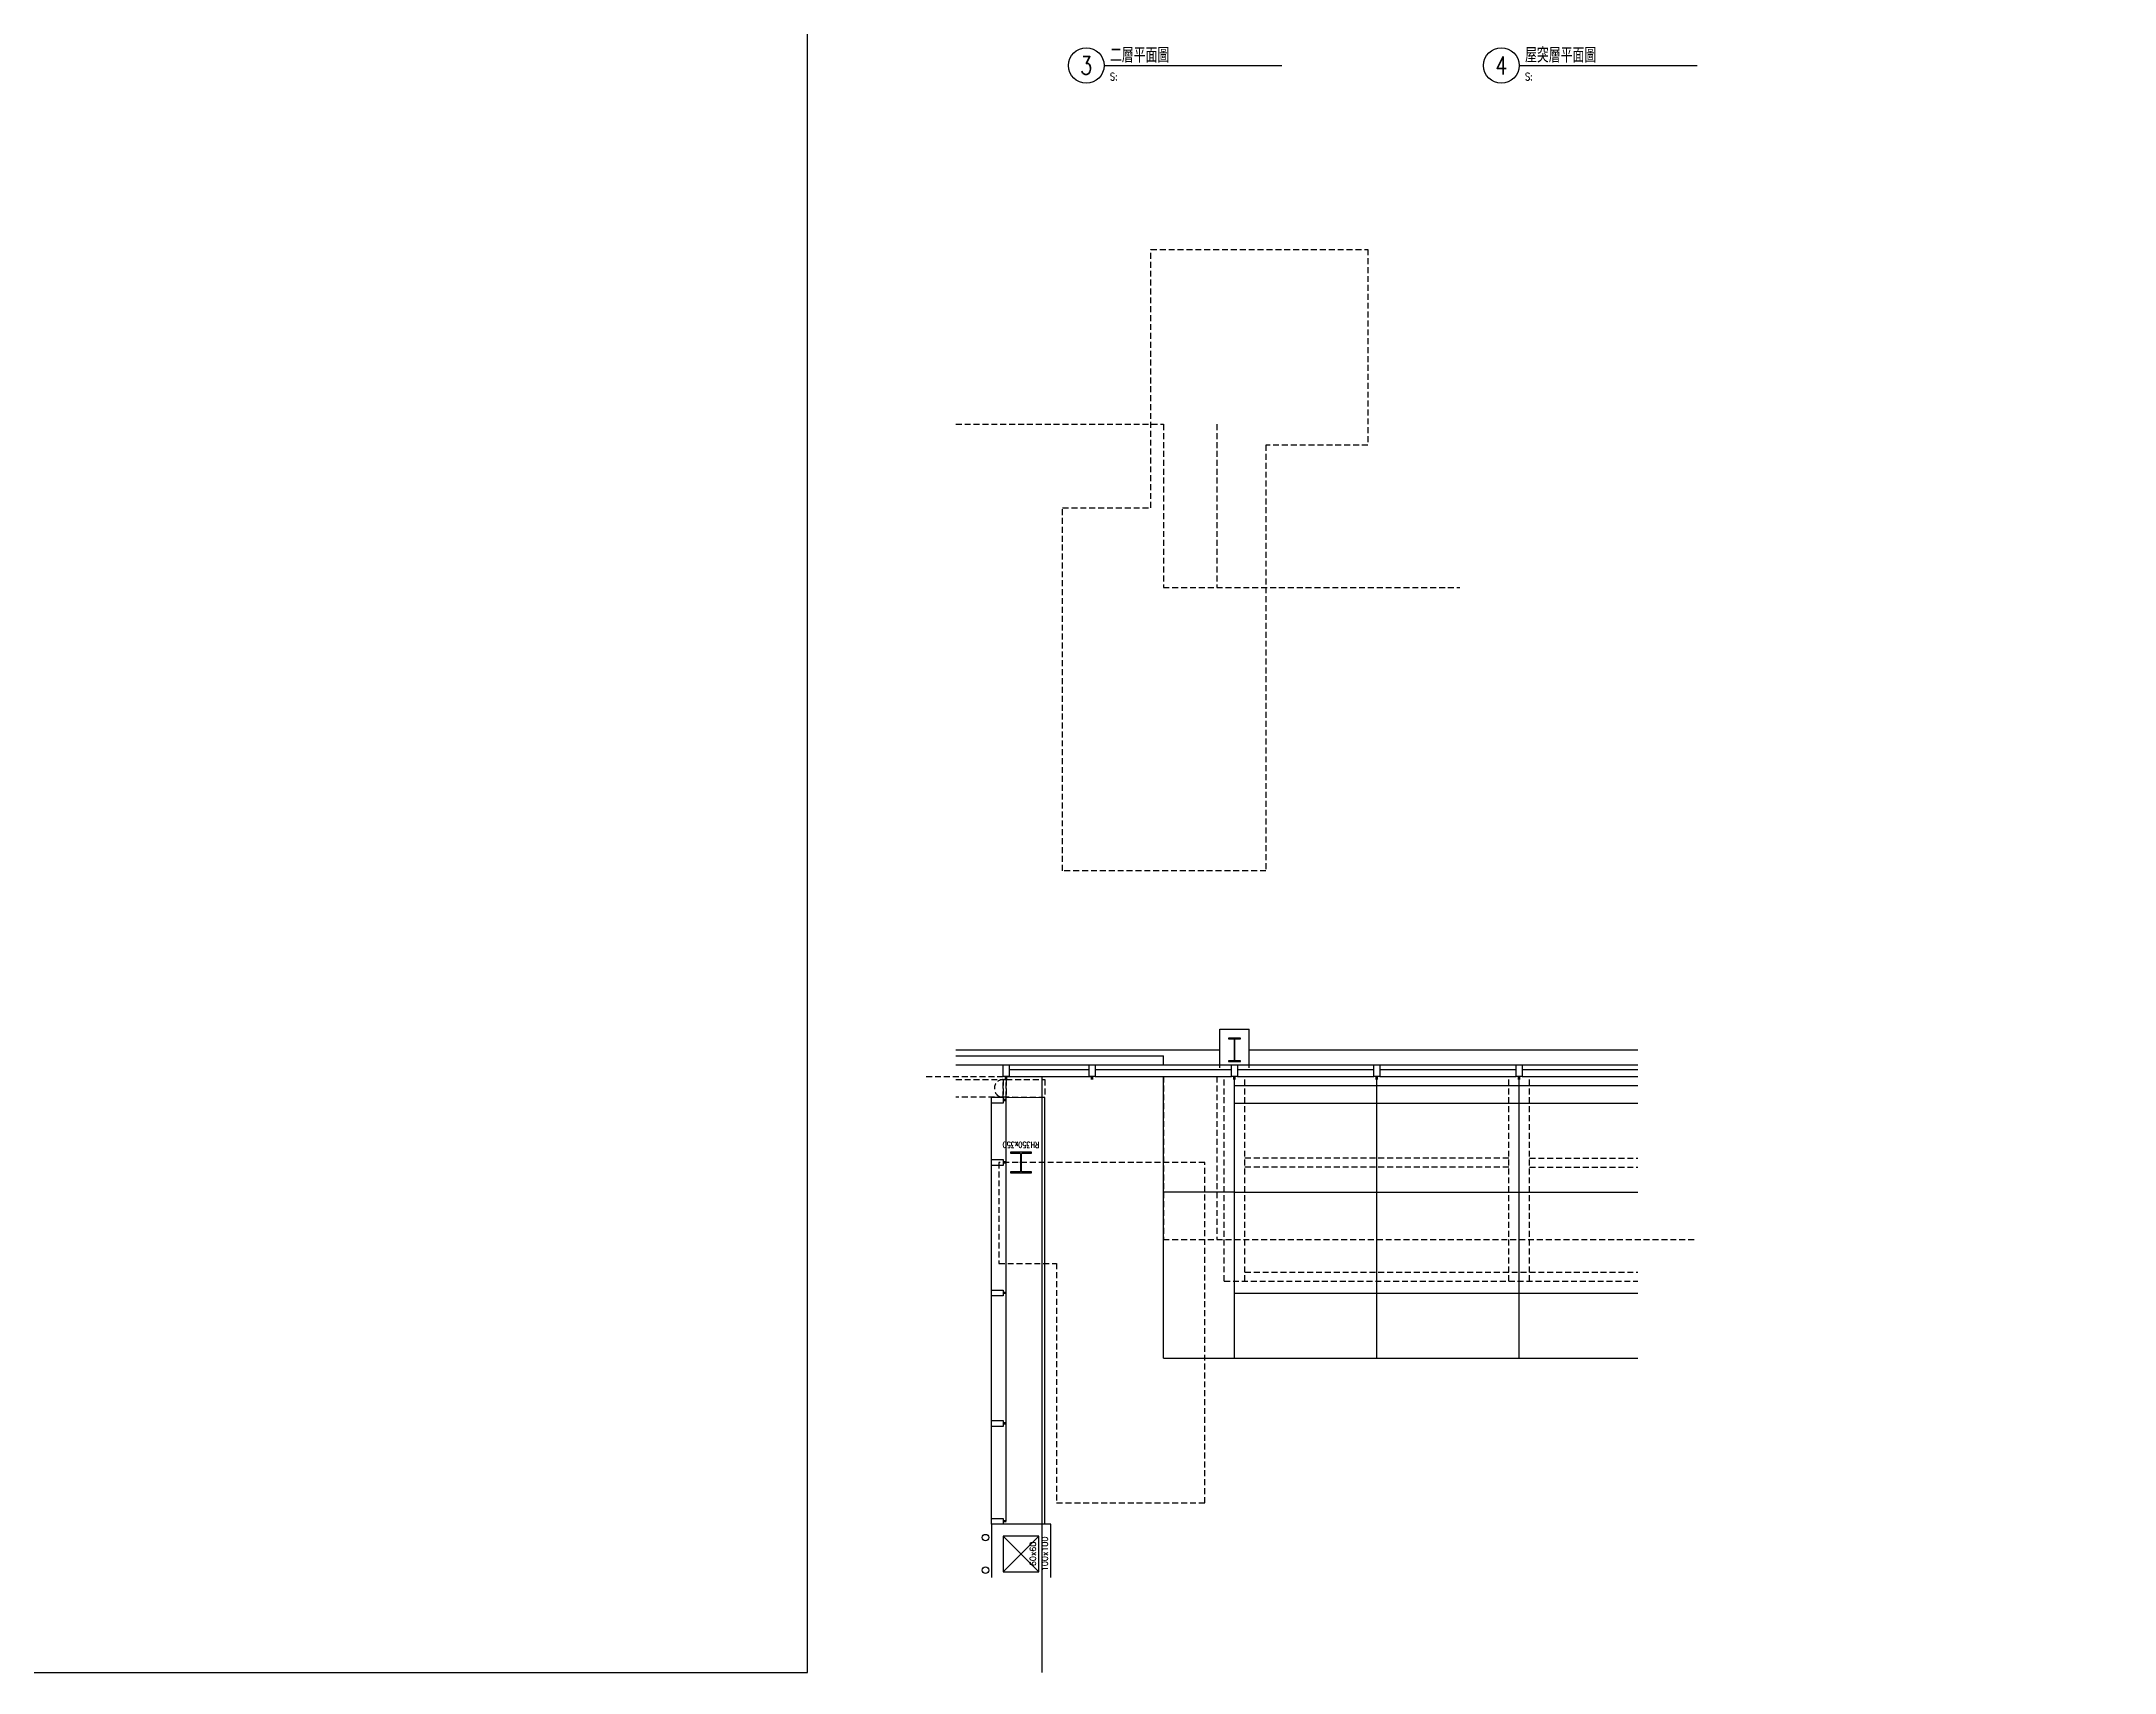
# Model space of a CAD drawing. Extents: x -8100 to 9725, y -5500 to 5149.
# Drawn here: x -1292 to 2204, y -2620 to 131 of the extents above; entities that cross this region are included whole.
import ezdxf
from ezdxf.enums import TextEntityAlignment as Align
from ezdxf.xclip import XClip

# ---------------------------------------------------------------- set-up
doc = ezdxf.new("R2010")
doc.units = 0
doc.header["$LTSCALE"] = 50
doc.header["$XCLIPFRAME"] = 0
for name, pattern in [('HIDDEN', [0.3, 0.2, -0.1]), ('XFa-20-FF1Stair$0$RDR1xFa-20$0$HIDDEN', [0.3, 0.2, -0.1]), ('XFa-20-FF1Stair$0$XFa-20$0$XFa-20$0$HIDDEN', [0.3, 0.2, -0.1])]:
    doc.linetypes.add(name, pattern=pattern)
for name, color, linetype in [('12', 12, 'Continuous'), ('DN-CTXT', 2, 'Continuous'), ('DN-MARK', 2, 'Continuous'), ('DN-TXT', 2, 'Continuous'), ('XFa-10-FF1Stair$0$XFa-10$0$xFa-10$0$WALL-V', 3, 'Continuous'), ('XFa-20-FF1Stair$0$BLOCK', 7, 'Continuous'), ('XFa-20-FF1Stair$0$RDR1xFa-20$0$4', 4, 'Continuous'), ('XFa-20-FF1Stair$0$RDR1xFa-20$0$8', 8, 'Continuous'), ('XFa-20-FF1Stair$0$RDR1xFa-20$0$COL', 1, 'Continuous'), ('XFa-20-FF1Stair$0$RDR1xFa-20$0$COL-S', 2, 'Continuous'), ('XFa-20-FF1Stair$0$RDR1xFa-20$0$DRAIN', 4, 'Continuous'), ('XFa-20-FF1Stair$0$RDR1xFa-20$0$EXPANSION', 6, 'XFa-20-FF1Stair$0$RDR1xFa-20$0$HIDDEN'), ('XFa-20-FF1Stair$0$RDR1xFa-20$0$HID-BEAM', 5, 'XFa-20-FF1Stair$0$RDR1xFa-20$0$HIDDEN'), ('XFa-20-FF1Stair$0$RDR1xFa-20$0$WIN-S', 4, 'Continuous'), ('XFa-20-FF1Stair$0$WALL-V', 3, 'Continuous'), ('XFa-20-FF1Stair$0$WIN', 12, 'Continuous'), ('XFa-20-FF1Stair$0$WIN-S', 4, 'Continuous'), ('XFa-20-FF1Stair$0$XFa-20$0$XFa-20$0$8', 8, 'Continuous'), ('XFa-20-FF1Stair$0$XFa-20$0$XFa-20$0$COL-H', 2, 'Continuous'), ('XFa-20-FF1Stair$0$XFa-20$0$XFa-20$0$CURTAIN-WALL-AL', 6, 'Continuous'), ('XFa-20-FF1Stair$0$XFa-20$0$XFa-20$0$HID', 5, 'XFa-20-FF1Stair$0$XFa-20$0$XFa-20$0$HIDDEN'), ('XREF', 7, 'Continuous')]:
    doc.layers.add(name, color=color, linetype=linetype)
doc.layers.add('AREA', color=2, linetype='HIDDEN', plot=False)
doc.styles.add('CHINA', font='romans2.shx', dxfattribs={"bigfont": 'chineset.shx'})
doc.styles.add('XFa-20-FF1Stair$0$RDR1xFa-20$0$CHINA', font='simplex.shx', dxfattribs={"width": 0.75, "bigfont": 'chineset.shx'})
doc.styles.add('XFa-20-FF1Stair$0$RDR1xFa-20$0$DIM', font='simplex.shx', dxfattribs={"width": 0.8, "bigfont": 'chineset.shx'})

# ---------------------------------------------------------------- blocks, each defined once
blk = doc.blocks.new('XFa-10-FF1Stair')
at = {"layer": 'XFa-10-FF1Stair$0$XFa-10$0$xFa-10$0$WALL-V'}
blk.add_line((550, -50), (4740, -50), dxfattribs=at)
blk = doc.blocks.new('na-dwg2')
at = {"layer": 'DN-MARK'}
blk.add_line((120, 0), (720, 0), dxfattribs=at)
blk.add_circle((60, 0), 60, dxfattribs=at)
at = {"layer": 'DN-CTXT', "style": 'CHINA', "width": 0.8}
for tag, p in [('UP-LINE', (140, 70)), ('DN-LINE', (140, 10))]:
    blk.add_attdef(tag, p, '', height=50, dxfattribs=at)
blk.add_attdef('NO', text='', height=60, dxfattribs=at).set_placement((60, 0), align=Align.MIDDLE)
at = {"layer": 'DN-TXT', "style": 'CHINA', "width": 0.8}
blk.add_text('S: ', height=25, dxfattribs=at).set_placement((140, -50))
blk.add_attdef('SCALE', (168.6, -50), '', height=25, dxfattribs=at)
at = {"layer": 'DN-TXT', "style": 'CHINA'}
blk.add_attdef('D-NUM', text='', height=25, dxfattribs=at).set_placement((720, -50), align=Align.RIGHT)
blk = doc.blocks.new('XFa-20-FF1Stair$0$XFa-20$0$XFa-20$0$COL-H')
at = {"layer": 'XFa-20-FF1Stair$0$XFa-20$0$XFa-20$0$COL-H'}
for p, q in [((9.95, 19.8), (-9.95, 19.8)), ((-9.95, 19.8), (-9.95, 18.7)), ((-9.95, 18.7), (-1.05, 18.7)), ((-0.35, 18), (-0.35, -18)), ((0.35, -18), (0.35, 18)), ((1.05, 18.7), (9.95, 18.7)), ((9.95, 18.7), (9.95, 19.8)), ((-1.05, -18.7), (-9.95, -18.7)), ((-9.95, -18.7), (-9.95, -19.8)), ((-9.95, -19.8), (9.95, -19.8)), ((9.95, -18.7), (1.05, -18.7)), ((9.95, -19.8), (9.95, -18.7))]:
    blk.add_line(p, q, dxfattribs=at)
for centre, start, end in [((-1.05, 18), 0, 90), ((1.05, 18), 90, 180), ((-1.05, -18), 270, 0), ((1.05, -18), 180, 270)]:
    blk.add_arc(centre, 0.7, start, end, dxfattribs=at)
blk = doc.blocks.new('XFa-20-FF1Stair$0$purlin')
at = {"layer": 'XFa-20-FF1Stair$0$WIN-S'}
for p, q in [((-1, 0), (-1, -5)), ((1, 0), (1, -5))]:
    blk.add_line(p, q, dxfattribs=at)
blk.add_lwpolyline([(-5, -25), (5, -25), (5, -5), (-5, -5)], close=True, dxfattribs=at)
blk = doc.blocks.new('XFa-20-FF1Stair$0$RDR1xFa-20$0$COL-1')
at = {"layer": 'Defpoints'}
for p, q in [((30, 30), (-30, -30)), ((-30, 30), (30, -30))]:
    blk.add_line(p, q, dxfattribs=at)
at = {"layer": 'XFa-20-FF1Stair$0$RDR1xFa-20$0$COL'}
blk.add_lwpolyline([(-50, -50), (50, -50), (50, 50), (-50, 50)], close=True, dxfattribs=at)
at = {"layer": 'XFa-20-FF1Stair$0$RDR1xFa-20$0$COL-S'}
blk.add_lwpolyline([(-30, -30), (30, -30), (30, 30), (-30, 30)], close=True, dxfattribs=at)
at = {"layer": 'Defpoints', "style": 'XFa-20-FF1Stair$0$RDR1xFa-20$0$CHINA'}
for s, p in [('60x60', (0, -20)), ('100x100', (0, -40))]:
    blk.add_text(s, height=10, dxfattribs=at).set_placement(p, align=Align.MIDDLE_CENTER)
blk = doc.blocks.new('XFa-20-FF1Stair$0$RDR1xFa-20$0$purlin')
at = {"layer": 'XFa-20-FF1Stair$0$RDR1xFa-20$0$WIN-S'}
for p, q in [((-1, 0), (-1, -5)), ((1, 0), (1, -5))]:
    blk.add_line(p, q, dxfattribs=at)
blk.add_lwpolyline([(-5, -25), (5, -25), (5, -5), (-5, -5)], close=True, dxfattribs=at)
blk = doc.blocks.new('XFa-20-FF1Stair$0$RDR1xFa-20$0$RH350x350')
at = {"layer": 'Defpoints'}
for p, q in [((-2, 0), (2, 0)), ((0, -2), (0, 2))]:
    blk.add_line(p, q, dxfattribs=at)
at = {"layer": 'XFa-20-FF1Stair$0$RDR1xFa-20$0$COL-S'}
blk.add_lwpolyline([(-17.5, -17.5), (17.5, -17.5), (17.5, -15.6), (1.8, -15.6, -0.414214), (0.6, -14.4), (0.6, 14.4, -0.414214), (1.8, 15.6), (17.5, 15.6), (17.5, 17.5), (-17.5, 17.5), (-17.5, 15.6), (-1.8, 15.6, -0.414214), (-0.6, 14.4), (-0.6, -14.4, -0.414214), (-1.8, -15.6), (-17.5, -15.6)], format="xyb", close=True, dxfattribs=at)
at = {"layer": 'Defpoints', "style": 'XFa-20-FF1Stair$0$RDR1xFa-20$0$DIM', "width": 0.8}
blk.add_text('RH350x350', height=10, dxfattribs=at).set_placement((0, -30), align=Align.MIDDLE_CENTER)
blk = doc.blocks.new('XFa-20-FF1Stair$0$RDR1xFa-20')
at = {"layer": 'XFa-20-FF1Stair$0$RDR1xFa-20$0$4'}
blk.add_line((28394.4, 20233.3), (28977.7, 20655.4), dxfattribs=at)
at = {"layer": 'XFa-20-FF1Stair$0$RDR1xFa-20$0$8'}
blk.add_line((28341.7, 20306.2), (28924.9, 20728.3), dxfattribs=at)
at = {"layer": 'XFa-20-FF1Stair$0$RDR1xFa-20$0$DRAIN'}
for centre in [(28317.6, 20301.2), (28273, 20268.9)]:
    blk.add_circle(centre, 5.5, dxfattribs=at)
at = {"layer": 'XFa-20-FF1Stair$0$RDR1xFa-20$0$EXPANSION'}
for points in [[(28644.4, 21167.2), (28961, 20729.7), (28936.7, 20712.1), (28620.1, 21149.6)], [(28936.7, 20712.1), (28961, 20729.7), (28963.9, 20725.7), (28939.6, 20708.1)], [(28939.6, 20708.1), (28963.9, 20725.7), (29002, 20673), (28977.7, 20655.4)]]:
    blk.add_lwpolyline(points, close=True, dxfattribs=at)
blk.add_arc((28948.8, 20720.9), 15, 35.8919, 215.8919, dxfattribs=at)
at = {"layer": 'XFa-20-FF1Stair$0$RDR1xFa-20$0$WIN-S'}
for p, q in [((28360.4, 20288.9), (28939.6, 20708.1)), ((28939.6, 20708.1), (28977.7, 20655.4))]:
    blk.add_line(p, q, dxfattribs=at)
at = {"layer": 'XFa-20-FF1Stair$0$RDR1xFa-20$0$COL', "rotation": 35.89191539938172}
blk.add_blockref('XFa-20-FF1Stair$0$RDR1xFa-20$0$COL-1', (28330.5, 20236.4), dxfattribs=at)
at = {"layer": 'XFa-20-FF1Stair$0$RDR1xFa-20$0$COL-S', "rotation": 125.8919153993988}
blk.add_blockref('XFa-20-FF1Stair$0$RDR1xFa-20$0$RH350x350', (28865.1, 20623.4), dxfattribs=at)
at = {"layer": 'XFa-20-FF1Stair$0$RDR1xFa-20$0$WIN-S', "xscale": -0.9999999999999997, "rotation": 215.8919153993795}
for p in [(28935.6, 20705.2), (28850.5, 20643.6), (28672.3, 20514.6), (28494, 20385.7), (28360.4, 20288.9)]:
    blk.add_blockref('XFa-20-FF1Stair$0$RDR1xFa-20$0$purlin', p, dxfattribs=at)
blk = doc.blocks.new('XFa-20-FF1Stair')
at = {"layer": 'XFa-20-FF1Stair$0$RDR1xFa-20$0$HID-BEAM'}
for p, q in [((5202.5, -690), (5202.5, -345)), ((5237.5, -690), (5237.5, -345)), ((5682.5, -690), (5682.5, -345)), ((5717.5, -690), (5717.5, -345)), ((5717.5, -482.5), (10165, -482.5)), ((5717.5, -497.5), (10165, -497.5)), ((5202.5, -690), (10165, -690)), ((5202.5, -690), (5237.5, -690)), ((5237.5, -675), (10165, -675)), ((5682.5, -690), (5717.5, -690))]:
    blk.add_line(p, q, dxfattribs=at)
at = {"layer": 'XFa-20-FF1Stair$0$WALL-V'}
for p, q in [((4689.55, -310), (5100, -310)), ((5100, -325), (5100, -310)), ((4689.55, -325), (4830, -325))]:
    blk.add_line(p, q, dxfattribs=at)
at = {"layer": 'XFa-20-FF1Stair$0$WIN'}
for p, q in [((4840, -325), (4975, -325)), ((4840, -345), (4975, -345)), ((4985, -325), (5215, -325)), ((4985, -345), (5215, -345)), ((5225, -325), (5455, -325)), ((5225, -345), (5455, -345)), ((5465, -325), (5695, -325)), ((5465, -345), (5695, -345)), ((5705, -325), (5935, -325)), ((5705, -345), (5935, -345))]:
    blk.add_line(p, q, dxfattribs=at)
at = {"layer": 'XFa-20-FF1Stair$0$WIN-S'}
for p, q in [((4840, -333), (4975, -333)), ((4985, -333), (5215, -333)), ((5225, -333), (5455, -333)), ((5465, -333), (5695, -333)), ((5705, -333), (5935, -333))]:
    blk.add_line(p, q, dxfattribs=at)
at = {"layer": 'XFa-20-FF1Stair$0$XFa-20$0$XFa-20$0$8'}
for p, q in [((5195.05, -265.2), (5244.95, -265.2)), ((5195.05, -330), (5195.05, -265.2)), ((5244.95, -330), (5244.95, -265.2)), ((4284.95, -300), (5195.05, -300)), ((5244.95, -300), (6155.05, -300)), ((5460, -820), (5460, -345)), ((5700, -820), (5700, -345)), ((5220, -540), (10020, -540))]:
    blk.add_line(p, q, dxfattribs=at)
at = {"layer": 'XFa-20-FF1Stair$0$XFa-20$0$XFa-20$0$CURTAIN-WALL-AL'}
for p, q in [((5100, -820), (5100, -345)), ((5220, -820), (5220, -345)), ((5220, -360), (10020, -360)), ((5220, -390), (10020, -390)), ((5220, -540), (5100, -540)), ((5220, -710), (10020, -710)), ((5100, -820), (10140, -820))]:
    blk.add_line(p, q, dxfattribs=at)
at = {"layer": 'XFa-20-FF1Stair$0$XFa-20$0$XFa-20$0$HID'}
for p, q in [((5682.5, -482.5), (5237.5, -482.5)), ((5682.5, -497.5), (5237.5, -497.5))]:
    blk.add_line(p, q, dxfattribs=at)
at = {"layer": 'XFa-20-FF1Stair$0$BLOCK', "rotation": 54.10808460062053}
blk.add_blockref('XFa-20-FF1Stair$0$RDR1xFa-20', (4645.058, -35964.963), dxfattribs=at)
at = {"layer": 'XFa-20-FF1Stair$0$WIN-S', "xscale": -1, "rotation": 180}
for p in [(4835, -350), (4980, -350), (5220, -350), (5460, -350), (5700, -350)]:
    blk.add_blockref('XFa-20-FF1Stair$0$purlin', p, dxfattribs=at)
at = {"layer": 'XFa-20-FF1Stair$0$XFa-20$0$XFa-20$0$COL-H'}
blk.add_blockref('XFa-20-FF1Stair$0$XFa-20$0$XFa-20$0$COL-H', (5220, -300), dxfattribs=at)

msp = doc.modelspace()

# ---------------------------------------------------------------- linework, layer by layer
msp.add_lwpolyline([(-8100, -2620), (0, -2620), (0, 2620), (-8100, 2620)], close=True)
at = {"layer": '12'}
msp.add_line((395, -1615), (395, -2620), dxfattribs=at)
at = {"layer": 'AREA'}
for p, q in [((690, -515), (690, -790)), ((690, -1615), (690, -1890))]:
    msp.add_line(p, q, dxfattribs=at)
at = {"layer": 'AREA', "color": 3}
for points in [[(773, -1268), (430, -1268), (430, -656), (579, -656), (579, -220), (945, -220), (945, -550), (773, -550)], [(420, -2334), (670, -2334), (670, -1760), (322.5, -1760), (322.5, -1930), (420, -1930)]]:
    msp.add_lwpolyline(points, close=True, dxfattribs=at)
at = {"layer": 'AREA'}
for points in [[(250, -515), (600, -515), (600, -790), (1100, -790)], [(200, -1615), (600, -1615), (600, -1890), (1500, -1890)]]:
    msp.add_lwpolyline(points, dxfattribs=at)

# ---------------------------------------------------------------- block references
at = {"xscale": 0.5, "yscale": 0.5, "zscale": 0.5}
for p, values in [((440, 90), {'DN-LINE': '二層平面圖', 'NO': '3'}), ((1140, 90), {'DN-LINE': '屋突層平面圖', 'NO': '4'})]:
    msp.add_blockref('na-dwg2', p, dxfattribs=at).add_auto_attribs(values)
at = {"layer": 'XREF'}
ref = msp.add_blockref('XFa-10-FF1Stair', (0, 0), dxfattribs=at)
XClip(ref).set_block_clipping_path([(4000, -2500), (6500, 500)])
ref = msp.add_blockref('XFa-20-FF1Stair', (-4500, -1270), dxfattribs=at)
XClip(ref).set_block_clipping_path([(4750, -1190), (5900, -150)])

doc.saveas('drawing.dxf')
